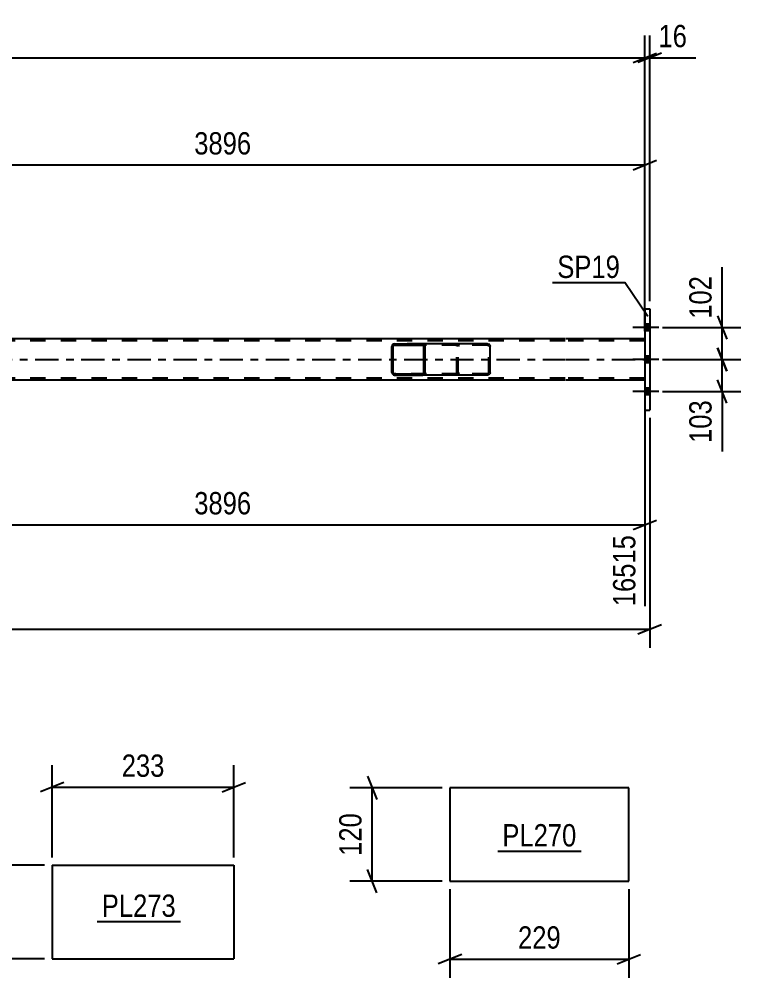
# Model space of a CAD drawing. Header units: millimetres. Extents: x 0 to 841, y 0 to 594.
# Drawn here: x 632.8 to 725.4, y 146.3 to 269.4 of the extents above; entities that cross this region are included whole.
import ezdxf

# ---------------------------------------------------------------- set-up
doc = ezdxf.new("R2010")
doc.units = ezdxf.units.MM
doc.linetypes.add('DXK_LINE_DOT2', pattern=[3.9198, 1.9599, -1.9599])
doc.linetypes.add('DXK_LINE_DOT3', pattern=[5.9187, 2.979, -0.9799, 0.9799, -0.9799])
doc.styles.add('Arial Narrow', font='ARIALN.TTF', dxfattribs={"height": 0.2})

# ---------------------------------------------------------------- blocks, each defined once
blk = doc.blocks.new('Part-815137511-11524 - 11523')
at = {"color": 2, "linetype": 'Continuous'}
for p, q in [((688.09, 170.7), (688.09, 158.7)), ((711.03, 170.7), (688.09, 170.7)), ((711.03, 158.7), (711.03, 170.7)), ((688.09, 158.7), (711.03, 158.7))]:
    blk.add_line(p, q, dxfattribs=at)
blk = doc.blocks.new('Part-815137511-11532 - 11531')
at = {"color": 2, "linetype": 'Continuous'}
for p, q in [((637.07, 160.76), (637.07, 148.76)), ((637.07, 160.76), (660.36, 160.76)), ((660.36, 160.76), (660.36, 148.76)), ((637.07, 148.76), (660.36, 148.76))]:
    blk.add_line(p, q, dxfattribs=at)
blk = doc.blocks.new('Part-815137511-5487 - 5268')
at = {"color": 7, "linetype": 'DXK_LINE_DOT2'}
for p, q in [((702.85, 228.08), (125.87, 228.08)), ((713.07, 228.08), (702.95, 228.08)), ((713.07, 228.32), (713.07, 223.04)), ((702.85, 223.28), (125.87, 223.28)), ((713.07, 223.28), (702.95, 223.28))]:
    blk.add_line(p, q, dxfattribs=at)
at = {"color": 2, "linetype": 'Continuous'}
for p, q in [((702.85, 228.32), (610, 228.32)), ((713.07, 228.32), (702.95, 228.32)), ((702.85, 223.04), (610, 223.04)), ((713.07, 223.04), (702.95, 223.04))]:
    blk.add_line(p, q, dxfattribs=at)
at = {"color": 7, "linetype": 'DXK_LINE_DOT3'}
for p, q in [((125.87, 225.68), (702.85, 225.68)), ((702.95, 225.68), (713.07, 225.68))]:
    blk.add_line(p, q, dxfattribs=at)
blk = doc.blocks.new('Part-815137511-5373 - 5268')
at = {"linetype": 'Continuous'}
h = blk.add_hatch(dxfattribs=at)
h.set_pattern_fill('', scale=0.7, style=0, pattern_type=0)
h.set_pattern_definition([(45, (684.8753, 227.485), (-1.57154, 1.57154), [])])
h.paths.add_polyline_path([(684.9, 227.36), (684.88, 227.49), (684.8, 227.59), (684.69, 227.66), (684.56, 227.68), (680.99, 227.68), (680.85, 227.66), (680.74, 227.59), (680.67, 227.49), (680.64, 227.36), (680.64, 224), (680.67, 223.88), (680.74, 223.78), (680.85, 223.71), (680.99, 223.68), (684.56, 223.68), (684.69, 223.71), (684.8, 223.78), (684.88, 223.88), (684.9, 224)])
h.paths.add_polyline_path([(684.72, 223.94), (684.68, 223.89), (684.63, 223.85), (684.56, 223.84), (680.99, 223.84), (680.92, 223.85), (680.86, 223.89), (680.83, 223.94), (680.81, 224), (680.81, 227.36), (680.83, 227.42), (680.86, 227.48), (680.92, 227.51), (680.99, 227.52), (684.56, 227.52), (684.63, 227.51), (684.68, 227.48), (684.72, 227.42), (684.73, 227.36), (684.73, 224)])
at = {"color": 2, "linetype": 'Continuous'}
for p, q in [((680.99, 227.68), (680.85, 227.66)), ((680.99, 227.68), (684.56, 227.68)), ((692.91, 227.68), (684.56, 227.68)), ((684.69, 227.66), (684.56, 227.68)), ((692.91, 227.68), (693.04, 227.66)), ((680.67, 227.49), (680.64, 227.36)), ((680.64, 224), (680.64, 227.36)), ((680.81, 227.36), (680.83, 227.42)), ((680.81, 224), (680.81, 227.36)), ((680.83, 227.42), (680.86, 227.48)), ((680.86, 227.48), (680.92, 227.51)), ((680.92, 227.51), (680.99, 227.52)), ((680.99, 227.52), (684.56, 227.52)), ((684.56, 227.52), (684.63, 227.51)), ((684.63, 227.51), (684.68, 227.48)), ((684.68, 227.48), (684.72, 227.42)), ((684.72, 227.42), (684.73, 227.36)), ((684.73, 224), (684.73, 227.36)), ((684.9, 227.36), (684.88, 227.49)), ((684.9, 224), (684.9, 227.36)), ((693.22, 227.49), (693.25, 227.36)), ((693.25, 224), (693.25, 227.36)), ((680.64, 224), (680.67, 223.88)), ((680.83, 223.94), (680.81, 224)), ((684.73, 224), (684.72, 223.94)), ((684.88, 223.88), (684.9, 224)), ((693.25, 224), (693.22, 223.88)), ((680.86, 223.89), (680.83, 223.94)), ((680.85, 223.71), (680.99, 223.68)), ((680.92, 223.85), (680.86, 223.89)), ((680.99, 223.84), (680.92, 223.85)), ((680.99, 223.84), (684.56, 223.84)), ((680.99, 223.68), (684.56, 223.68)), ((684.63, 223.85), (684.56, 223.84)), ((684.56, 223.68), (684.69, 223.71)), ((692.91, 223.68), (684.56, 223.68)), ((684.68, 223.89), (684.63, 223.85)), ((684.72, 223.94), (684.68, 223.89)), ((693.04, 223.71), (692.91, 223.68))]:
    blk.add_line(p, q, dxfattribs=at)
at = {"color": 7, "linetype": 'DXK_LINE_DOT2'}
for p, q in [((684.56, 227.68), (680.99, 227.68)), ((689.2, 227.66), (689.33, 227.68)), ((692.91, 227.52), (680.99, 227.52)), ((688.99, 227.36), (689.02, 227.49)), ((688.99, 224), (688.99, 227.36)), ((689.18, 227.42), (689.16, 227.36)), ((689.16, 224), (689.16, 227.36)), ((689.21, 227.48), (689.18, 227.42)), ((689.21, 227.48), (689.23, 227.49)), ((689.23, 227.49), (689.27, 227.51)), ((689.27, 227.51), (689.33, 227.52)), ((692.98, 227.51), (692.91, 227.52)), ((693.03, 227.48), (692.98, 227.51)), ((693.07, 227.42), (693.03, 227.48)), ((693.08, 227.36), (693.07, 227.42)), ((693.08, 224), (693.08, 227.36)), ((689.02, 223.88), (688.99, 224)), ((689.16, 224), (689.18, 223.94)), ((693.07, 223.94), (693.08, 224)), ((692.91, 223.84), (680.99, 223.84)), ((684.56, 223.68), (680.99, 223.68)), ((689.18, 223.94), (689.21, 223.89)), ((689.33, 223.68), (689.2, 223.71)), ((689.21, 223.89), (689.23, 223.88)), ((689.23, 223.88), (689.27, 223.85)), ((689.27, 223.85), (689.33, 223.84)), ((692.91, 223.84), (692.98, 223.85)), ((692.98, 223.85), (693.03, 223.89)), ((693.03, 223.89), (693.07, 223.94))]:
    blk.add_line(p, q, dxfattribs=at)
at = {"color": 2, "linetype": 'Continuous'}
for centre, start, end in [((680.97, 227.35), 110.7583, 155.68), ((684.57, 227.35), 24.32, 69.2417), ((692.92, 227.35), 24.32, 69.2417), ((680.97, 224.02), 204.32, 249.2417), ((684.57, 224.02), 290.7583, 335.68), ((692.92, 224.02), 290.7583, 335.68)]:
    blk.add_arc(centre, 0.331, start, end, dxfattribs=at)
at = {"color": 7, "linetype": 'DXK_LINE_DOT2'}
for centre, start, end in [((689.32, 227.35), 110.7583, 155.68), ((689.32, 224.02), 204.32, 249.2417)]:
    blk.add_arc(centre, 0.331, start, end, dxfattribs=at)
blk = doc.blocks.new('Part-815137511-5433 - 5268')
at = {"color": 2, "linetype": 'Continuous'}
for p, q in [((713.07, 232.18), (713.71, 232.18)), ((713.07, 232.18), (713.07, 219.18)), ((713.71, 232.18), (713.71, 219.18)), ((713.07, 219.18), (713.71, 219.18))]:
    blk.add_line(p, q, dxfattribs=at)
blk = doc.blocks.new('Bolt-815137511-5535 - 5268')
at = {"linetype": 'Continuous'}
for points in [[(713.71, 229.34), (713.71, 230.22), (713.07, 230.22), (713.07, 229.34)], [(713.71, 229.34), (713.71, 230.22), (713.07, 230.22), (713.07, 229.34)], [(713.71, 229.34), (713.71, 230.22), (713.07, 230.22), (713.07, 229.34)], [(713.71, 225.24), (713.71, 226.12), (713.07, 226.12), (713.07, 225.24)], [(713.71, 225.24), (713.71, 226.12), (713.07, 226.12), (713.07, 225.24)], [(713.71, 221.14), (713.71, 222.02), (713.07, 222.02), (713.07, 221.14)], [(713.71, 221.14), (713.71, 222.02), (713.07, 222.02), (713.07, 221.14)], [(713.71, 221.14), (713.71, 222.02), (713.07, 222.02), (713.07, 221.14)]]:
    blk.add_hatch(color=1, dxfattribs=at).paths.add_polyline_path(points)
at = {"color": 1, "linetype": 'Continuous'}
for p, q in [((713.71, 230.22), (713.07, 230.22)), ((713.71, 230.22), (713.07, 230.22)), ((713.71, 230.22), (713.07, 230.22)), ((714.87, 229.78), (711.55, 229.78)), ((714.87, 229.78), (711.55, 229.78)), ((714.87, 229.78), (711.55, 229.78)), ((713.71, 229.34), (713.07, 229.34)), ((713.71, 229.34), (713.07, 229.34)), ((713.71, 229.34), (713.07, 229.34)), ((714.87, 225.68), (711.55, 225.68)), ((714.87, 225.68), (711.55, 225.68)), ((713.71, 226.12), (713.07, 226.12)), ((713.71, 226.12), (713.07, 226.12)), ((713.71, 225.24), (713.07, 225.24)), ((713.71, 225.24), (713.07, 225.24)), ((714.87, 221.58), (711.55, 221.58)), ((714.87, 221.58), (711.55, 221.58)), ((714.87, 221.58), (711.55, 221.58)), ((713.71, 222.02), (713.07, 222.02)), ((713.71, 222.02), (713.07, 222.02)), ((713.71, 222.02), (713.07, 222.02)), ((713.71, 221.14), (713.07, 221.14)), ((713.71, 221.14), (713.07, 221.14)), ((713.71, 221.14), (713.07, 221.14))]:
    blk.add_line(p, q, dxfattribs=at)
blk = doc.blocks.new('StraightDimension-815137511-11781 - 11523')
at = {"color": 7, "linetype": 'Continuous'}
for p, q in [((677.49, 172.2), (678.69, 169.2)), ((687.09, 170.7), (675.24, 170.7)), ((678.09, 158.7), (678.09, 170.7)), ((678.69, 157.2), (677.49, 160.2)), ((687.09, 158.7), (675.24, 158.7))]:
    blk.add_line(p, q, dxfattribs=at)
at = {"color": 0}
blk.add_wipeout([(677.34, 168.04), (673.14, 168.04), (673.14, 161.36), (677.34, 161.36)], dxfattribs=at)
at = {"color": 3, "style": 'Arial Narrow'}
blk.add_text('120', height=2.863, rotation=90.0002, dxfattribs=at).set_placement((676.74, 161.96))
blk = doc.blocks.new('StraightDimension-815137511-11785 - 11523')
at = {"color": 7, "linetype": 'Continuous'}
for p, q in [((688.09, 157.7), (688.09, 146.3)), ((711.03, 157.7), (711.03, 146.3)), ((689.59, 149.3), (686.59, 148.1)), ((709.53, 148.1), (712.53, 149.3)), ((688.09, 148.7), (711.03, 148.7))]:
    blk.add_line(p, q, dxfattribs=at)
at = {"color": 0}
blk.add_wipeout([(702.9, 149.45), (702.9, 153.65), (696.22, 153.65), (696.22, 149.45)], dxfattribs=at)
at = {"color": 3, "style": 'Arial Narrow'}
blk.add_text('229', height=2.863, dxfattribs=at).set_placement((696.82, 150.05))
blk = doc.blocks.new('StraightDimension-815137511-11789 - 11531')
at = {"color": 7, "linetype": 'Continuous'}
for p, q in [((626.47, 162.26), (627.67, 159.26)), ((636.07, 160.76), (624.22, 160.76)), ((627.07, 148.76), (627.07, 160.76)), ((627.67, 147.26), (626.47, 150.26)), ((636.07, 148.76), (624.22, 148.76))]:
    blk.add_line(p, q, dxfattribs=at)
at = {"color": 0}
blk.add_wipeout([(626.32, 158.1), (622.12, 158.1), (622.12, 151.41), (626.32, 151.41)], dxfattribs=at)
at = {"color": 3, "style": 'Arial Narrow'}
blk.add_text('120', height=2.863, rotation=90.0002, dxfattribs=at).set_placement((625.72, 152.01))
blk = doc.blocks.new('StraightDimension-815137511-11793 - 11531')
at = {"color": 7, "linetype": 'Continuous'}
for p, q in [((637.07, 161.76), (637.07, 173.61)), ((660.36, 161.76), (660.36, 173.61)), ((638.57, 171.36), (635.57, 170.16)), ((658.86, 170.16), (661.86, 171.36)), ((637.07, 170.76), (660.36, 170.76))]:
    blk.add_line(p, q, dxfattribs=at)
at = {"color": 0}
blk.add_wipeout([(652.06, 171.51), (652.06, 175.71), (645.38, 175.71), (645.38, 171.51)], dxfattribs=at)
at = {"color": 3, "style": 'Arial Narrow'}
blk.add_text('233', height=2.863, dxfattribs=at).set_placement((645.98, 172.11))
blk = doc.blocks.new('StraightDimension-815137511-5607 - 5268')
at = {"color": 7, "linetype": 'Continuous'}
for p, q in [((713.71, 218.18), (713.71, 188.67)), ((115.01, 191.07), (713.71, 191.07)), ((712.21, 190.47), (715.21, 191.67))]:
    blk.add_line(p, q, dxfattribs=at)
blk = doc.blocks.new('StraightDimension-815137511-5666 - 5268')
at = {"color": 7, "linetype": 'Continuous'}
for p, q in [((713.07, 222.04), (713.07, 194.01)), ((604.8, 213.64), (604.8, 194.01)), ((606.3, 205.05), (603.3, 203.85)), ((604.8, 204.45), (713.07, 204.45)), ((711.57, 203.85), (714.57, 205.05))]:
    blk.add_line(p, q, dxfattribs=at)
at = {"color": 0}
blk.add_wipeout([(663.19, 205.2), (663.19, 209.4), (654.68, 209.4), (654.68, 205.2)], dxfattribs=at)
at = {"color": 3, "style": 'Arial Narrow'}
blk.add_text('3896', height=2.863, dxfattribs=at).set_placement((655.28, 205.8))
at = {"color": 0, "linetype": 'Continuous'}
blk.add_wipeout([(712.47, 203.75), (708.27, 203.75), (708.27, 193.41), (712.47, 193.41)], dxfattribs=at)
at = {"color": 3, "linetype": 'Continuous', "style": 'Arial Narrow'}
blk.add_text('16515', height=2.863, rotation=90.0002, dxfattribs=at).set_placement((711.87, 194.01))
blk = doc.blocks.new('StraightDimension-815137511-5688 - 5268')
at = {"color": 7, "linetype": 'Continuous'}
for p, q in [((604.8, 237.72), (604.8, 253.5)), ((713.07, 229.32), (713.07, 253.5)), ((606.3, 251.25), (603.3, 250.05)), ((711.57, 250.05), (714.57, 251.25)), ((604.8, 250.65), (713.07, 250.65))]:
    blk.add_line(p, q, dxfattribs=at)
at = {"color": 0}
blk.add_wipeout([(663.19, 251.4), (663.19, 255.6), (654.68, 255.6), (654.68, 251.4)], dxfattribs=at)
at = {"color": 3, "style": 'Arial Narrow'}
blk.add_text('3896', height=2.863, dxfattribs=at).set_placement((655.28, 252))
blk = doc.blocks.new('StraightDimension-815137511-9106 - 5268')
at = {"color": 7, "linetype": 'Continuous'}
for p, q in [((713.07, 233.18), (713.07, 267.27)), ((713.71, 233.18), (713.71, 267.27)), ((711.57, 263.82), (714.57, 265.02)), ((715.21, 265.02), (712.21, 263.82)), ((713.07, 264.42), (713.71, 264.42)), ((713.71, 264.42), (719.62, 264.42)), ((713.71, 264.42), (719.62, 264.42))]:
    blk.add_line(p, q, dxfattribs=at)
at = {"color": 0}
blk.add_wipeout([(719.09, 265.17), (719.09, 269.37), (714.24, 269.37), (714.24, 265.17)], dxfattribs=at)
at = {"color": 3, "style": 'Arial Narrow'}
blk.add_text('16', height=2.863, dxfattribs=at).set_placement((714.84, 265.77))
blk = doc.blocks.new('StraightDimension-815137511-9107 - 5268')
at = {"color": 7, "linetype": 'Continuous'}
for p, q in [((713.07, 233.18), (713.07, 267.27)), ((711.57, 263.82), (714.57, 265.02)), ((115.65, 264.42), (713.07, 264.42))]:
    blk.add_line(p, q, dxfattribs=at)
blk = doc.blocks.new('StraightDimension-815137511-11410 - 5268')
at = {"color": 7, "linetype": 'Continuous'}
for p, q in [((723, 229.78), (723, 237.52)), ((723, 229.78), (723, 237.52)), ((722.4, 231.28), (723.6, 228.28)), ((715.36, 229.78), (725.4, 229.78)), ((723, 225.68), (723, 229.78)), ((723.6, 224.18), (722.4, 227.18)), ((715.36, 225.68), (725.4, 225.68))]:
    blk.add_line(p, q, dxfattribs=at)
at = {"color": 0}
blk.add_wipeout([(722.25, 236.99), (718.05, 236.99), (718.05, 230.31), (722.25, 230.31)], dxfattribs=at)
at = {"color": 3, "style": 'Arial Narrow'}
blk.add_text('102', height=2.863, rotation=90.0002, dxfattribs=at).set_placement((721.65, 230.91))
blk = doc.blocks.new('StraightDimension-815137511-11411 - 5268')
at = {"color": 7, "linetype": 'Continuous'}
for p, q in [((722.4, 227.18), (723.6, 224.18)), ((715.36, 225.68), (725.4, 225.68)), ((723, 221.58), (723, 225.68)), ((723.6, 220.08), (722.4, 223.08)), ((715.36, 221.58), (725.4, 221.58)), ((723, 221.58), (723, 213.85)), ((723, 221.58), (723, 213.85))]:
    blk.add_line(p, q, dxfattribs=at)
at = {"color": 0}
blk.add_wipeout([(722.25, 221.06), (718.05, 221.06), (718.05, 214.37), (722.25, 214.37)], dxfattribs=at)
at = {"color": 3, "style": 'Arial Narrow'}
blk.add_text('103', height=2.863, rotation=90.0002, dxfattribs=at).set_placement((721.65, 214.97))
blk = doc.blocks.new('Mark-815137511-13687 - 11523')
at = {"color": 0}
blk.add_wipeout([(704.31, 163.17), (704.31, 166.17), (694.81, 166.17), (694.81, 163.17)], dxfattribs=at)
blk.add_wipeout([(704.31, 163.17), (704.31, 166.17), (694.81, 166.17), (694.81, 163.17)], dxfattribs=at)
at = {"color": 30, "linetype": 'Continuous'}
blk.add_line((694.21, 162.57), (704.91, 162.57), dxfattribs=at)
at = {"color": 3, "style": 'Arial Narrow'}
blk.add_text('PL270', height=2.863, dxfattribs=at).set_placement((694.81, 163.17))
blk = doc.blocks.new('Mark-815137511-12060 - 11531')
at = {"color": 0}
blk.add_wipeout([(652.93, 154.13), (652.93, 157.13), (643.42, 157.13), (643.42, 154.13)], dxfattribs=at)
blk.add_wipeout([(652.93, 154.13), (652.93, 157.13), (643.42, 157.13), (643.42, 154.13)], dxfattribs=at)
at = {"color": 30, "linetype": 'Continuous'}
blk.add_line((642.82, 153.53), (653.53, 153.53), dxfattribs=at)
at = {"color": 3, "style": 'Arial Narrow'}
blk.add_text('PL273', height=2.863, dxfattribs=at).set_placement((643.42, 154.13))
blk = doc.blocks.new('Mark-815137511-5429 - 5268')
at = {"color": 0}
blk.add_wipeout([(709.9, 236.15), (709.9, 239.15), (701.86, 239.15), (701.86, 236.15)], dxfattribs=at)
blk.add_wipeout([(709.9, 236.15), (709.9, 239.15), (701.86, 239.15), (701.86, 236.15)], dxfattribs=at)
at = {"color": 30, "linetype": 'Continuous'}
for p in [(701.26, 235.55), (713.48, 231.22)]:
    blk.add_line(p, (710.5, 235.55), dxfattribs=at)
at = {"color": 3, "style": 'Arial Narrow'}
blk.add_text('SP19', height=2.863, dxfattribs=at).set_placement((701.86, 236.15))

msp = doc.modelspace()

# ---------------------------------------------------------------- block references
for name in ['Part-815137511-5433 - 5268', 'Bolt-815137511-5535 - 5268', 'Part-815137511-5487 - 5268', 'Part-815137511-5373 - 5268', 'StraightDimension-815137511-5607 - 5268', 'StraightDimension-815137511-11781 - 11523', 'Part-815137511-11524 - 11523', 'StraightDimension-815137511-11789 - 11531', 'Part-815137511-11532 - 11531']:
    msp.add_blockref(name, (0, 0))

# ---------------------------------------------------------------- next in the draw order: block references
for name in ['StraightDimension-815137511-5688 - 5268', 'StraightDimension-815137511-5666 - 5268', 'StraightDimension-815137511-11793 - 11531', 'Mark-815137511-13687 - 11523', 'StraightDimension-815137511-11785 - 11523', 'Mark-815137511-12060 - 11531']:
    msp.add_blockref(name, (0, 0))

# ---------------------------------------------------------------- next in the draw order: block references
msp.add_blockref('StraightDimension-815137511-9106 - 5268', (0, 0))

# ---------------------------------------------------------------- next in the draw order: block references
for name in ['StraightDimension-815137511-9107 - 5268', 'StraightDimension-815137511-11410 - 5268']:
    msp.add_blockref(name, (0, 0))

# ---------------------------------------------------------------- next in the draw order: block references
for name in ['Mark-815137511-5429 - 5268', 'StraightDimension-815137511-11411 - 5268']:
    msp.add_blockref(name, (0, 0))

doc.saveas('drawing.dxf')
